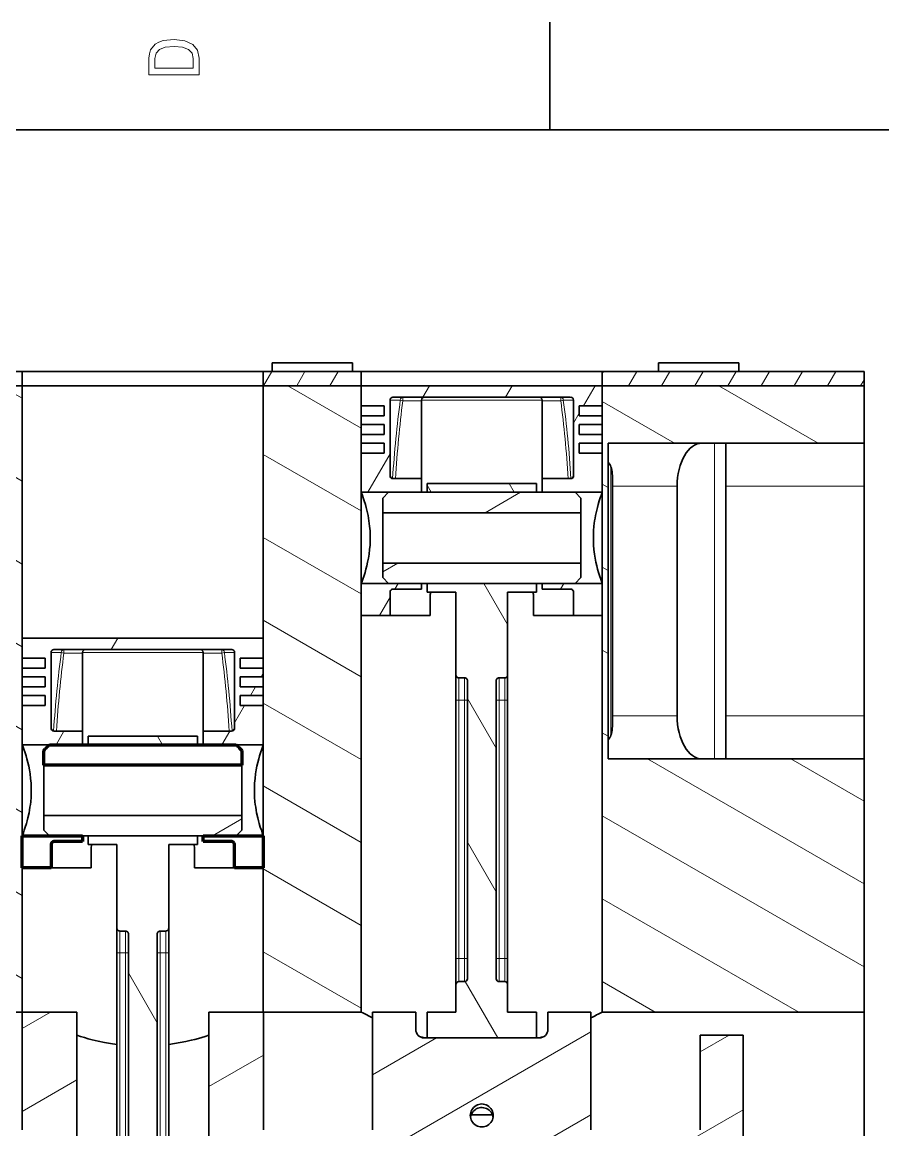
# Model space of a CAD drawing. Extents: x 0 to 420, y 0 to 297.
# Drawn here: x 225.8 to 285.7, y 217.3 to 294.5 of the extents above; entities that cross this region are included whole.
import ezdxf

# ---------------------------------------------------------------- set-up
doc = ezdxf.new("R2010")
doc.units = 0

msp = doc.modelspace()

# ---------------------------------------------------------------- linework, layer by layer
at = {"color": 7, "lineweight": 35, "ltscale": 0.1875}
msp.add_line((262.5, 287), (262.5, 294.5), dxfattribs=at)
at = {"color": 7, "lineweight": 35}
for p, q in [((410, 287), (10, 287)), ((225.768, 269.174), (225.768, 229.174)), ((242.548, 269.174), (242.548, 229.174)), ((249.368, 269.174), (249.368, 229.174)), ((266.148, 269.174), (266.148, 229.174)), ((266.548, 265.174), (266.548, 243.174)), ((256.758, 248.623), (256.758, 227.861)), ((258.758, 248.623), (258.758, 227.861)), ((233.158, 230.971), (233.158, 210.466)), ((235.158, 230.971), (235.158, 210.466)), ((275.958, 223.94), (275.958, 195.152))]:
    msp.add_line(p, q, dxfattribs=at)
at = {"color": 7, "lineweight": 35, "ltscale": 0.190503}
for p, q in [((218.148, 270.174), (225.768, 270.174)), ((218.148, 269.174), (225.768, 269.174)), ((218.148, 269.174), (225.768, 269.174)), ((225.768, 225.54), (218.148, 225.54))]:
    msp.add_line(p, q, dxfattribs=at)
at = {"color": 7, "lineweight": 35, "ltscale": 0.419497}
for p, q in [((242.548, 270.174), (225.768, 270.174)), ((266.148, 270.174), (249.368, 270.174)), ((225.768, 269.174), (242.548, 269.174)), ((242.548, 269.174), (225.768, 269.174)), ((249.368, 269.174), (266.148, 269.174)), ((249.368, 269.174), (266.148, 269.174)), ((266.148, 269.174), (249.368, 269.174)), ((242.548, 251.593), (225.768, 251.593))]:
    msp.add_line(p, q, dxfattribs=at)
at = {"color": 7, "lineweight": 35, "ltscale": 0.025}
for p, q in [((225.768, 269.174), (225.768, 270.174)), ((242.548, 269.174), (242.548, 270.174)), ((249.368, 269.174), (249.368, 270.174)), ((266.148, 269.174), (266.148, 270.174)), ((284.368, 270.174), (284.368, 269.174))]:
    msp.add_line(p, q, dxfattribs=at)
at = {"color": 7, "lineweight": 35, "ltscale": 0.170503}
for p, q in [((242.548, 270.174), (249.368, 270.174)), ((242.548, 269.174), (249.368, 269.174)), ((242.548, 269.174), (249.368, 269.174)), ((249.368, 225.54), (242.548, 225.54))]:
    msp.add_line(p, q, dxfattribs=at)
at = {"color": 7, "lineweight": 13, "ltscale": 0.028867}
for p, q in [((242.56, 269.174), (243.137, 270.174)), ((244.869, 269.174), (245.446, 270.174)), ((247.178, 269.174), (247.756, 270.174)), ((272.582, 269.174), (273.159, 270.174)), ((277.201, 269.174), (277.778, 270.174)), ((281.819, 269.174), (282.397, 270.174))]:
    msp.add_line(p, q, dxfattribs=at)
at = {"color": 7, "lineweight": 35, "ltscale": 0.066765}
for p, q in [((245.829, 270.774), (243.158, 270.774)), ((272.729, 270.774), (270.058, 270.774))]:
    msp.add_line(p, q, dxfattribs=at)
at = {"color": 7, "lineweight": 35, "ltscale": 0.015}
for p, q in [((243.158, 270.174), (243.158, 270.774)), ((248.758, 270.174), (248.758, 270.774)), ((270.058, 270.174), (270.058, 270.774)), ((275.658, 270.174), (275.658, 270.774)), ((249.368, 265.174), (249.368, 265.774)), ((266.148, 265.174), (266.148, 265.774)), ((225.768, 248.893), (225.768, 249.493)), ((242.548, 248.893), (242.548, 249.493)), ((225.768, 247.593), (225.768, 248.193)), ((242.548, 247.593), (242.548, 248.193))]:
    msp.add_line(p, q, dxfattribs=at)
at = {"color": 7, "lineweight": 35, "ltscale": 0.073235}
for p, q in [((248.758, 270.774), (245.829, 270.774)), ((275.658, 270.774), (272.729, 270.774))]:
    msp.add_line(p, q, dxfattribs=at)
at = {"color": 7, "lineweight": 35, "ltscale": 0.455502}
for p, q in [((266.148, 270.174), (284.368, 270.174)), ((266.148, 269.174), (284.368, 269.174)), ((266.148, 269.174), (284.368, 269.174)), ((284.368, 225.54), (266.148, 225.54))]:
    msp.add_line(p, q, dxfattribs=at)
at = {"color": 7, "lineweight": 13, "ltscale": 0.00415}
msp.add_line((266.148, 270.031), (266.231, 270.174), dxfattribs=at)
at = {"color": 7, "lineweight": 13, "ltscale": 0.028868}
for p, q in [((267.963, 269.174), (268.54, 270.174)), ((270.272, 269.174), (270.85, 270.174)), ((274.891, 269.174), (275.469, 270.174)), ((279.51, 269.174), (280.087, 270.174))]:
    msp.add_line(p, q, dxfattribs=at)
at = {"color": 7, "lineweight": 13, "ltscale": 0.011961}
msp.add_line((284.129, 269.174), (284.368, 269.589), dxfattribs=at)
at = {"color": 7, "lineweight": 13, "ltscale": 0.04379}
msp.add_line((225.768, 268.299), (224.251, 269.174), dxfattribs=at)
at = {"color": 7, "lineweight": 13, "ltscale": 0.147714}
msp.add_line((249.368, 266.22), (244.251, 269.174), dxfattribs=at)
at = {"color": 7, "lineweight": 35, "ltscale": 0.035}
for p, q in [((249.368, 267.774), (249.368, 269.174)), ((266.148, 267.774), (266.148, 269.174)), ((225.768, 250.193), (225.768, 251.593)), ((242.548, 250.193), (242.548, 251.593))]:
    msp.add_line(p, q, dxfattribs=at)
at = {"color": 7, "lineweight": 13, "ltscale": 0.023094}
for p, q in [((253.645, 268.374), (254.107, 269.174)), ((259.418, 268.374), (259.88, 269.174)), ((231.947, 250.793), (232.409, 251.593))]:
    msp.add_line(p, q, dxfattribs=at)
at = {"color": 7, "lineweight": 13, "ltscale": 0.040414}
msp.add_line((264.845, 267.774), (265.654, 269.174), dxfattribs=at)
at = {"color": 7, "lineweight": 13, "ltscale": 0.2}
msp.add_line((281.179, 265.174), (274.251, 269.174), dxfattribs=at)
at = {"color": 7, "lineweight": 13, "ltscale": 0.003375}
msp.add_line((284.368, 269.107), (284.251, 269.174), dxfattribs=at)
at = {"color": 7, "lineweight": 35, "ltscale": 0.1}
msp.add_line((284.368, 269.174), (284.368, 265.174), dxfattribs=at)
at = {"color": 7, "lineweight": 35, "ltscale": 0.040059}
for p, q in [((249.368, 267.774), (250.97, 267.774)), ((264.546, 267.774), (266.148, 267.774)), ((249.368, 267.074), (250.97, 267.074)), ((264.546, 267.074), (266.148, 267.074)), ((249.368, 266.474), (250.97, 266.474)), ((264.546, 266.474), (266.148, 266.474)), ((249.368, 265.774), (250.97, 265.774)), ((264.546, 265.774), (266.148, 265.774)), ((249.368, 265.174), (250.97, 265.174)), ((264.546, 265.174), (266.148, 265.174)), ((249.368, 264.474), (250.97, 264.474)), ((264.546, 264.474), (266.148, 264.474)), ((242.548, 250.193), (240.946, 250.193)), ((242.548, 249.493), (240.946, 249.493)), ((242.548, 248.893), (240.946, 248.893)), ((242.548, 248.193), (240.946, 248.193)), ((242.548, 247.593), (240.946, 247.593)), ((242.548, 246.893), (240.946, 246.893))]:
    msp.add_line(p, q, dxfattribs=at)
at = {"color": 7, "lineweight": 35, "ltscale": 0.0175}
for p, q in [((250.97, 267.074), (250.97, 267.774)), ((264.546, 267.074), (264.546, 267.774)), ((250.97, 265.774), (250.97, 266.474)), ((264.546, 265.774), (264.546, 266.474)), ((250.97, 264.474), (250.97, 265.174)), ((264.546, 264.474), (264.546, 265.174)), ((227.37, 249.493), (227.37, 250.193)), ((240.946, 249.493), (240.946, 250.193)), ((227.37, 248.193), (227.37, 248.893)), ((240.946, 248.193), (240.946, 248.893)), ((227.37, 246.893), (227.37, 247.593)), ((240.946, 246.893), (240.946, 247.593))]:
    msp.add_line(p, q, dxfattribs=at)
at = {"color": 7, "lineweight": 13, "ltscale": 0.017791}
for p, q in [((252.083, 268.174), (251.371, 268.174)), ((264.145, 268.174), (263.433, 268.174)), ((228.483, 250.593), (227.771, 250.593)), ((240.545, 250.593), (239.833, 250.593))]:
    msp.add_line(p, q, dxfattribs=at)
at = {"color": 7, "lineweight": 35, "ltscale": 0.13186}
for p, q in [((251.371, 268.174), (251.371, 262.9)), ((264.145, 268.174), (264.145, 262.9)), ((227.771, 250.593), (227.771, 245.319))]:
    msp.add_line(p, q, dxfattribs=at)
at = {"color": 7, "lineweight": 35, "ltscale": 0.309318}
for p, q in [((251.572, 268.374), (263.944, 268.374)), ((240.344, 250.793), (227.972, 250.793))]:
    msp.add_line(p, q, dxfattribs=at)
at = {"color": 7, "lineweight": 13, "ltscale": 0.00621}
for p, q in [((252.26, 268.374), (252.26, 268.126)), ((263.256, 268.126), (263.256, 268.374)), ((228.66, 250.793), (228.66, 250.545)), ((239.656, 250.545), (239.656, 250.793))]:
    msp.add_line(p, q, dxfattribs=at)
at = {"color": 7, "lineweight": 13, "ltscale": 0.032445}
for p, q in [((253.558, 268.126), (252.26, 268.126)), ((229.958, 250.545), (228.66, 250.545)), ((238.358, 250.545), (239.656, 250.545))]:
    msp.add_line(p, q, dxfattribs=at)
at = {"color": 7, "lineweight": 13, "ltscale": 0.21}
for p, q in [((261.958, 268.174), (253.558, 268.174)), ((238.358, 250.593), (229.958, 250.593))]:
    msp.add_line(p, q, dxfattribs=at)
at = {"color": 7, "lineweight": 35, "ltscale": 0.001209}
for p, q in [((253.558, 268.126), (253.558, 268.174)), ((261.958, 268.126), (261.958, 268.174))]:
    msp.add_line(p, q, dxfattribs=at)
at = {"color": 7, "lineweight": 35, "ltscale": 0.135704}
for p, q in [((253.558, 268.126), (253.558, 262.698)), ((261.958, 268.126), (261.958, 262.698))]:
    msp.add_line(p, q, dxfattribs=at)
at = {"color": 7, "lineweight": 13, "ltscale": 0.032446}
msp.add_line((261.958, 268.126), (263.256, 268.126), dxfattribs=at)
at = {"color": 7, "lineweight": 13, "ltscale": 0.145243}
msp.add_line((271.179, 265.174), (266.148, 268.079), dxfattribs=at)
at = {"color": 7, "lineweight": 35, "ltscale": 0.014999}
for p, q in [((249.368, 266.474), (249.368, 267.074)), ((266.148, 266.474), (266.148, 267.074))]:
    msp.add_line(p, q, dxfattribs=at)
at = {"color": 7, "lineweight": 13, "ltscale": 0.020039}
msp.add_line((264.145, 266.561), (264.546, 267.255), dxfattribs=at)
at = {"color": 7, "lineweight": 13, "ltscale": 0.219974}
for p, q in [((225.768, 262.525), (218.148, 266.925)), ((225.768, 256.752), (218.148, 261.151)), ((225.768, 250.978), (218.148, 255.378)), ((225.768, 245.205), (218.148, 249.604)), ((225.768, 239.431), (218.148, 243.831)), ((225.768, 233.658), (218.148, 238.057)), ((225.768, 227.884), (218.148, 232.284))]:
    msp.add_line(p, q, dxfattribs=at)
at = {"color": 7, "lineweight": 35, "ltscale": 0.445491}
for p, q in [((266.548, 265.174), (284.368, 265.174)), ((266.548, 243.174), (284.368, 243.174))]:
    msp.add_line(p, q, dxfattribs=at)
at = {"color": 7, "lineweight": 13}
for p, q in [((273.958, 265.174), (273.958, 243.174)), ((284.368, 228.692), (266.148, 239.212)), ((238.758, 208.808), (265.358, 224.165))]:
    msp.add_line(p, q, dxfattribs=at)
at = {"color": 7, "lineweight": 35, "ltscale": 0.074961}
for p, q in [((274.758, 265.173), (274.758, 262.174)), ((274.758, 246.174), (274.758, 243.176))]:
    msp.add_line(p, q, dxfattribs=at)
at = {"color": 7, "lineweight": 35, "ltscale": 0.075}
for p, q in [((284.368, 262.174), (284.368, 265.174)), ((284.368, 243.174), (284.368, 246.174)), ((250.158, 225.536), (253.158, 225.536)), ((262.358, 225.536), (265.358, 225.536)), ((272.958, 223.94), (275.958, 223.94))]:
    msp.add_line(p, q, dxfattribs=at)
at = {"color": 7, "lineweight": 13, "ltscale": 0.19688}
for p, q in [((249.368, 260.447), (242.548, 264.384)), ((249.368, 254.673), (242.548, 258.611)), ((249.368, 248.9), (242.548, 252.837)), ((249.368, 243.126), (242.548, 247.064)), ((249.368, 237.353), (242.548, 241.29)), ((249.368, 231.579), (242.548, 235.517)), ((249.368, 225.806), (242.548, 229.743))]:
    msp.add_line(p, q, dxfattribs=at)
at = {"color": 7, "lineweight": 35, "ltscale": 0.068163}
for p, q in [((249.368, 261.748), (249.368, 264.474)), ((266.148, 261.748), (266.148, 264.474)), ((225.768, 246.893), (225.768, 244.167)), ((242.548, 246.893), (242.548, 244.167))]:
    msp.add_line(p, q, dxfattribs=at)
at = {"color": 7, "lineweight": 13, "ltscale": 0.077618}
msp.add_line((249.819, 261.748), (251.371, 264.437), dxfattribs=at)
at = {"color": 7, "lineweight": 13, "ltscale": 0.468254}
msp.add_line((266.743, 263.539), (266.743, 244.809), dxfattribs=at)
at = {"color": 7, "lineweight": 35, "ltscale": 0.049625}
for p, q in [((251.573, 262.698), (253.558, 262.698)), ((261.958, 262.698), (263.943, 262.698)), ((229.958, 245.117), (227.973, 245.117)), ((240.343, 245.117), (238.358, 245.117))]:
    msp.add_line(p, q, dxfattribs=at)
at = {"color": 7, "lineweight": 35, "ltscale": 0.02375}
for p, q in [((253.558, 262.698), (253.558, 261.748)), ((261.958, 262.698), (261.958, 261.748)), ((229.958, 245.117), (229.958, 244.167)), ((238.358, 245.117), (238.358, 244.167))]:
    msp.add_line(p, q, dxfattribs=at)
at = {"color": 7, "lineweight": 35, "ltscale": 0.050079}
for p, q in [((249.368, 261.748), (251.371, 261.748)), ((264.145, 261.748), (266.148, 261.748)), ((249.368, 255.401), (251.371, 255.401)), ((264.145, 255.401), (266.148, 255.401)), ((249.368, 253.174), (251.371, 253.174)), ((264.145, 253.174), (266.148, 253.174)), ((227.771, 244.167), (225.768, 244.167)), ((242.548, 244.167), (240.545, 244.167)), ((227.771, 237.82), (225.768, 237.82)), ((242.548, 237.82), (240.545, 237.82)), ((227.771, 235.593), (225.768, 235.593)), ((242.548, 235.593), (240.545, 235.593))]:
    msp.add_line(p, q, dxfattribs=at)
at = {"color": 7, "lineweight": 35, "ltscale": 0.01421}
for p, q in [((250.858, 261.344), (251.258, 261.748)), ((264.658, 261.344), (264.258, 261.748)), ((250.858, 255.805), (251.258, 255.401)), ((264.658, 255.805), (264.258, 255.401)), ((227.258, 243.763), (227.658, 244.167)), ((241.058, 243.763), (240.658, 244.167)), ((227.258, 238.223), (227.658, 237.82)), ((241.058, 238.223), (240.658, 237.82))]:
    msp.add_line(p, q, dxfattribs=at)
at = {"color": 7, "lineweight": 35, "ltscale": 0.325}
for p, q in [((251.258, 261.748), (264.258, 261.748)), ((251.258, 255.401), (264.258, 255.401)), ((240.658, 244.167), (227.658, 244.167)), ((240.658, 237.82), (227.658, 237.82))]:
    msp.add_line(p, q, dxfattribs=at)
at = {"color": 7, "lineweight": 35, "ltscale": 0.05467}
for p, q in [((251.371, 261.748), (253.558, 261.748)), ((261.958, 261.748), (264.145, 261.748)), ((251.371, 255.401), (253.558, 255.401)), ((261.958, 255.401), (264.145, 255.401)), ((229.958, 244.167), (227.771, 244.167)), ((240.545, 244.167), (238.358, 244.167)), ((229.958, 237.82), (227.771, 237.82)), ((240.545, 237.82), (238.358, 237.82))]:
    msp.add_line(p, q, dxfattribs=at)
at = {"color": 7, "lineweight": 35, "ltscale": 0.015105}
for p, q in [((253.958, 262.352), (253.958, 261.748)), ((261.558, 262.352), (261.558, 261.748)), ((253.958, 255.401), (253.958, 254.797)), ((261.558, 255.401), (261.558, 254.797)), ((230.358, 244.771), (230.358, 244.167)), ((237.958, 244.771), (237.958, 244.167)), ((230.358, 237.82), (230.358, 237.215)), ((237.958, 237.82), (237.958, 237.215))]:
    msp.add_line(p, q, dxfattribs=at)
at = {"color": 7, "lineweight": 35, "ltscale": 0.19}
for p, q in [((253.958, 262.352), (261.558, 262.352)), ((253.958, 261.748), (261.558, 261.748)), ((253.958, 255.401), (261.558, 255.401)), ((237.958, 244.771), (230.358, 244.771)), ((237.958, 244.167), (230.358, 244.167)), ((237.958, 237.82), (230.358, 237.82)), ((253.958, 223.736), (261.558, 223.736))]:
    msp.add_line(p, q, dxfattribs=at)
at = {"color": 7, "lineweight": 13, "ltscale": 0.014104}
msp.add_line((254.24, 261.748), (253.958, 262.236), dxfattribs=at)
at = {"color": 7, "lineweight": 13, "ltscale": 0.071053}
msp.add_line((257.992, 260.327), (260.453, 261.748), dxfattribs=at)
at = {"color": 7, "lineweight": 13, "ltscale": 0.017442}
for p, q in [((260.014, 261.748), (259.665, 262.352)), ((235.523, 244.167), (235.174, 244.771))]:
    msp.add_line(p, q, dxfattribs=at)
at = {"color": 7, "lineweight": 13, "ltscale": 0.01156}
for p, q in [((266.548, 262.075), (266.148, 262.306)), ((266.548, 256.301), (266.148, 256.532)), ((266.548, 250.528), (266.148, 250.759)), ((266.548, 244.754), (266.148, 244.985))]:
    msp.add_line(p, q, dxfattribs=at)
at = {"color": 7, "lineweight": 35, "ltscale": 0.4}
for p, q in [((266.861, 246.174), (266.861, 262.174)), ((271.358, 246.174), (271.358, 262.174)), ((274.758, 246.174), (274.758, 262.174)), ((284.368, 246.174), (284.368, 262.174))]:
    msp.add_line(p, q, dxfattribs=at)
at = {"color": 7, "lineweight": 13, "ltscale": 0.112422}
for p, q in [((271.358, 262.174), (266.861, 262.174)), ((271.358, 246.174), (266.861, 246.174))]:
    msp.add_line(p, q, dxfattribs=at)
at = {"color": 7, "lineweight": 13, "ltscale": 0.400314}
msp.add_line((271.358, 262.181), (271.358, 246.168), dxfattribs=at)
at = {"color": 7, "lineweight": 13, "ltscale": 0.24025}
for p, q in [((284.368, 262.174), (274.758, 262.174)), ((284.368, 246.174), (274.758, 246.174))]:
    msp.add_line(p, q, dxfattribs=at)
at = {"color": 7, "lineweight": 35, "ltscale": 0.025431}
for p, q in [((250.858, 261.344), (250.858, 260.327)), ((264.658, 261.344), (264.658, 260.327)), ((250.858, 256.822), (250.858, 255.805)), ((264.658, 256.822), (264.658, 255.805)), ((227.258, 243.763), (227.258, 242.746)), ((241.058, 243.763), (241.058, 242.746)), ((227.258, 239.241), (227.258, 238.223)), ((241.058, 239.241), (241.058, 238.223))]:
    msp.add_line(p, q, dxfattribs=at)
at = {"color": 7, "lineweight": 35, "ltscale": 0.087621}
for p, q in [((250.858, 256.822), (250.858, 260.327)), ((264.658, 256.822), (264.658, 260.327))]:
    msp.add_line(p, q, dxfattribs=at)
at = {"color": 7, "lineweight": 35, "ltscale": 0.345}
for p, q in [((250.858, 260.327), (264.658, 260.327)), ((250.858, 256.822), (264.658, 256.822)), ((241.058, 242.746), (227.258, 242.746)), ((241.058, 239.241), (227.258, 239.241))]:
    msp.add_line(p, q, dxfattribs=at)
at = {"color": 7, "lineweight": 13, "ltscale": 0.030693}
msp.add_line((250.858, 256.208), (251.921, 256.822), dxfattribs=at)
at = {"color": 7, "lineweight": 35, "ltscale": 0.055663}
for p, q in [((249.368, 253.174), (249.368, 255.401)), ((266.148, 253.174), (266.148, 255.401)), ((225.768, 237.82), (225.768, 235.593)), ((242.548, 237.82), (242.548, 235.593))]:
    msp.add_line(p, q, dxfattribs=at)
at = {"color": 7, "lineweight": 35, "ltscale": 0.040523}
for p, q in [((251.371, 254.795), (251.371, 253.174)), ((264.145, 254.795), (264.145, 253.174)), ((227.771, 237.214), (227.771, 235.593)), ((240.545, 237.214), (240.545, 235.593))]:
    msp.add_line(p, q, dxfattribs=at)
at = {"color": 7, "lineweight": 35, "ltscale": 0.04962}
for p, q in [((251.573, 254.998), (253.558, 254.998)), ((261.958, 254.998), (263.943, 254.998)), ((229.958, 237.417), (227.973, 237.417)), ((240.343, 237.417), (238.358, 237.417))]:
    msp.add_line(p, q, dxfattribs=at)
at = {"color": 7, "lineweight": 13, "ltscale": 0.011633}
msp.add_line((251.695, 254.998), (251.928, 255.401), dxfattribs=at)
at = {"color": 7, "lineweight": 35, "ltscale": 0.010074}
for p, q in [((253.558, 255.401), (253.558, 254.998)), ((261.958, 255.401), (261.958, 254.998)), ((229.958, 237.82), (229.958, 237.417)), ((238.358, 237.82), (238.358, 237.417))]:
    msp.add_line(p, q, dxfattribs=at)
at = {"color": 7, "lineweight": 35, "ltscale": 0.05}
for p, q in [((253.958, 254.797), (255.958, 254.797)), ((259.558, 254.797), (261.558, 254.797)), ((232.358, 237.215), (230.358, 237.215)), ((237.958, 237.215), (235.958, 237.215)), ((253.958, 225.536), (255.958, 225.536)), ((259.558, 225.536), (261.558, 225.536))]:
    msp.add_line(p, q, dxfattribs=at)
at = {"color": 7, "lineweight": 35, "ltscale": 0.144158}
for p, q in [((255.958, 254.797), (255.958, 249.03)), ((259.558, 254.797), (259.558, 249.03))]:
    msp.add_line(p, q, dxfattribs=at)
at = {"color": 7, "lineweight": 13, "ltscale": 0.082674}
msp.add_line((259.558, 252.537), (257.905, 255.401), dxfattribs=at)
at = {"color": 7, "lineweight": 13, "ltscale": 0.011632}
msp.add_line((263.242, 254.998), (263.475, 255.401), dxfattribs=at)
at = {"color": 7, "lineweight": 13, "ltscale": 0.036438}
msp.add_line((250.643, 253.174), (251.371, 254.437), dxfattribs=at)
at = {"color": 7, "lineweight": 35, "ltscale": 0.031652}
for p, q in [((254.158, 254.44), (254.158, 253.174)), ((261.358, 254.44), (261.358, 253.174)), ((230.558, 236.859), (230.558, 235.593)), ((237.758, 236.859), (237.758, 235.593))]:
    msp.add_line(p, q, dxfattribs=at)
at = {"color": 7, "lineweight": 35, "ltscale": 0.06967}
for p, q in [((251.371, 253.174), (254.158, 253.174)), ((261.358, 253.174), (264.145, 253.174)), ((227.771, 235.593), (230.558, 235.593)), ((237.758, 235.593), (240.545, 235.593))]:
    msp.add_line(p, q, dxfattribs=at)
at = {"color": 7, "lineweight": 35, "ltscale": 0.04006}
for p, q in [((227.37, 250.193), (225.768, 250.193)), ((227.37, 249.493), (225.768, 249.493)), ((227.37, 248.893), (225.768, 248.893)), ((227.37, 248.193), (225.768, 248.193)), ((227.37, 247.593), (225.768, 247.593)), ((227.37, 246.893), (225.768, 246.893))]:
    msp.add_line(p, q, dxfattribs=at)
at = {"color": 7, "lineweight": 35, "ltscale": 0.00121}
for p, q in [((229.958, 250.593), (229.958, 250.545)), ((238.358, 250.593), (238.358, 250.545))]:
    msp.add_line(p, q, dxfattribs=at)
at = {"color": 7, "lineweight": 35, "ltscale": 0.135703}
for p, q in [((229.958, 245.117), (229.958, 250.545)), ((238.358, 250.545), (238.358, 245.117))]:
    msp.add_line(p, q, dxfattribs=at)
at = {"color": 7, "lineweight": 35, "ltscale": 0.131859}
msp.add_line((240.545, 250.593), (240.545, 245.319), dxfattribs=at)
at = {"color": 7, "lineweight": 13, "ltscale": 0.007537}
msp.add_line((242.397, 248.893), (242.548, 249.154), dxfattribs=at)
at = {"color": 7, "lineweight": 35, "ltscale": 0.04393}
for p, q in [((255.958, 247.273), (255.958, 249.03)), ((259.558, 247.273), (259.558, 249.03))]:
    msp.add_line(p, q, dxfattribs=at)
at = {"color": 7, "lineweight": 13, "ltscale": 0.038902}
for p, q in [((256.158, 247.271), (256.158, 248.827)), ((256.558, 247.271), (256.558, 248.827)), ((258.958, 247.271), (258.958, 248.827)), ((259.358, 247.271), (259.358, 248.827))]:
    msp.add_line(p, q, dxfattribs=at)
at = {"color": 7, "lineweight": 35, "ltscale": 0.01}
for p, q in [((256.158, 248.827), (256.558, 248.827)), ((258.958, 248.827), (259.358, 248.827)), ((232.958, 231.185), (232.558, 231.185)), ((235.758, 231.185), (235.358, 231.185)), ((256.158, 227.66), (256.558, 227.66)), ((258.958, 227.66), (259.358, 227.66))]:
    msp.add_line(p, q, dxfattribs=at)
at = {"color": 7, "lineweight": 13, "ltscale": 0.017321}
msp.add_line((241.647, 247.593), (241.993, 248.193), dxfattribs=at)
at = {"color": 7, "lineweight": 35, "ltscale": 0.449977}
for p, q in [((255.958, 247.273), (255.958, 229.274)), ((259.558, 247.273), (259.558, 229.274)), ((232.358, 211.656), (232.358, 229.655)), ((235.958, 211.656), (235.958, 229.655))]:
    msp.add_line(p, q, dxfattribs=at)
at = {"color": 7, "lineweight": 13, "ltscale": 0.449977}
for p, q in [((256.158, 247.271), (256.158, 229.272)), ((256.558, 247.271), (256.558, 229.272)), ((258.958, 247.271), (258.958, 229.272)), ((259.358, 247.271), (259.358, 229.272)), ((232.558, 211.658), (232.558, 229.658)), ((232.958, 211.658), (232.958, 229.658)), ((235.358, 211.658), (235.358, 229.658)), ((235.758, 211.658), (235.758, 229.658))]:
    msp.add_line(p, q, dxfattribs=at)
at = {"color": 7, "lineweight": 13, "ltscale": 0.01}
for p, q in [((256.158, 247.271), (256.558, 247.271)), ((259.358, 247.271), (258.958, 247.271)), ((232.558, 229.658), (232.958, 229.658)), ((235.758, 229.658), (235.358, 229.658)), ((256.158, 229.272), (256.558, 229.272)), ((259.358, 229.272), (258.958, 229.272))]:
    msp.add_line(p, q, dxfattribs=at)
at = {"color": 7, "lineweight": 13, "ltscale": 0.1}
for p, q in [((258.758, 243.923), (256.758, 247.387)), ((258.758, 233.923), (256.758, 237.387)), ((235.158, 224.799), (233.158, 228.263))]:
    msp.add_line(p, q, dxfattribs=at)
at = {"color": 7, "lineweight": 13, "ltscale": 0.034886}
msp.add_line((240.545, 245.685), (241.243, 246.893), dxfattribs=at)
at = {"color": 7, "lineweight": 13, "ltscale": 0.027424}
for p, q in [((228.121, 244.167), (228.67, 245.117)), ((239.668, 244.167), (240.217, 245.117))]:
    msp.add_line(p, q, dxfattribs=at)
at = {"color": 7, "lineweight": 140, "ltscale": 0.002003}
for p, q in [((227.314, 243.819), (227.37, 243.876)), ((240.946, 243.876), (241.002, 243.819))]:
    msp.add_line(p, q, dxfattribs=at)
at = {"color": 7, "lineweight": 140, "ltscale": 0.002018}
for p, q in [((227.37, 243.876), (227.427, 243.934)), ((240.889, 243.934), (240.946, 243.876))]:
    msp.add_line(p, q, dxfattribs=at)
at = {"color": 7, "lineweight": 140, "ltscale": 0.002033}
for p, q in [((227.427, 243.934), (227.484, 243.991)), ((240.832, 243.991), (240.889, 243.934))]:
    msp.add_line(p, q, dxfattribs=at)
at = {"color": 7, "lineweight": 140, "ltscale": 0.002045}
for p, q in [((227.484, 243.991), (227.542, 244.049)), ((240.774, 244.049), (240.832, 243.991))]:
    msp.add_line(p, q, dxfattribs=at)
at = {"color": 7, "lineweight": 140, "ltscale": 0.002057}
for p, q in [((227.542, 244.049), (227.6, 244.108)), ((240.716, 244.108), (240.774, 244.049))]:
    msp.add_line(p, q, dxfattribs=at)
at = {"color": 7, "lineweight": 140, "ltscale": 0.002068}
msp.add_line((227.6, 244.108), (227.658, 244.167), dxfattribs=at)
at = {"color": 7, "lineweight": 140, "ltscale": 0.325}
msp.add_line((227.658, 244.167), (240.658, 244.167), dxfattribs=at)
at = {"color": 7, "lineweight": 140, "ltscale": 0.002067}
msp.add_line((240.658, 244.167), (240.716, 244.108), dxfattribs=at)
at = {"color": 7, "lineweight": 140, "ltscale": 0.001986}
for p, q in [((227.258, 243.763), (227.314, 243.819)), ((241.002, 243.819), (241.058, 243.763))]:
    msp.add_line(p, q, dxfattribs=at)
at = {"color": 7, "lineweight": 140, "ltscale": 0.025431}
for p, q in [((227.258, 242.746), (227.258, 243.763)), ((241.058, 243.763), (241.058, 242.746))]:
    msp.add_line(p, q, dxfattribs=at)
at = {"color": 7, "lineweight": 13, "ltscale": 0.435426}
msp.add_line((284.368, 234.466), (269.284, 243.174), dxfattribs=at)
at = {"color": 7, "lineweight": 13, "ltscale": 0.146751}
msp.add_line((284.368, 240.239), (279.284, 243.174), dxfattribs=at)
at = {"color": 7, "lineweight": 35, "ltscale": 0.440847}
msp.add_line((284.368, 243.174), (284.368, 225.54), dxfattribs=at)
at = {"color": 7, "lineweight": 35, "ltscale": 0.087622}
for p, q in [((227.258, 242.746), (227.258, 239.241)), ((241.058, 242.746), (241.058, 239.241))]:
    msp.add_line(p, q, dxfattribs=at)
at = {"color": 7, "lineweight": 140, "ltscale": 0.345}
msp.add_line((241.058, 242.746), (227.258, 242.746), dxfattribs=at)
at = {"color": 7, "lineweight": 13, "ltscale": 0.059168}
msp.add_line((239.008, 237.82), (241.058, 239.003), dxfattribs=at)
at = {"color": 7, "lineweight": 140, "ltscale": 0.055663}
for p, q in [((225.768, 235.593), (225.768, 237.82)), ((242.548, 237.82), (242.548, 235.593))]:
    msp.add_line(p, q, dxfattribs=at)
at = {"color": 7, "lineweight": 140, "ltscale": 0.050079}
for p, q in [((225.768, 237.82), (227.771, 237.82)), ((240.545, 237.82), (242.548, 237.82)), ((227.771, 235.593), (225.768, 235.593)), ((242.548, 235.593), (240.545, 235.593))]:
    msp.add_line(p, q, dxfattribs=at)
at = {"color": 7, "lineweight": 140, "ltscale": 0.05467}
for p, q in [((227.771, 237.82), (229.958, 237.82)), ((238.358, 237.82), (240.545, 237.82))]:
    msp.add_line(p, q, dxfattribs=at)
at = {"color": 7, "lineweight": 140, "ltscale": 0.010074}
for p, q in [((229.958, 237.82), (229.958, 237.417)), ((238.358, 237.417), (238.358, 237.82))]:
    msp.add_line(p, q, dxfattribs=at)
at = {"color": 7, "lineweight": 140, "ltscale": 0.000227132}
for p, q in [((227.772, 237.232), (227.771, 237.223)), ((240.545, 237.223), (240.544, 237.232))]:
    msp.add_line(p, q, dxfattribs=at)
at = {"color": 7, "lineweight": 140, "ltscale": 0.00022741}
for p, q in [((227.771, 237.223), (227.771, 237.214)), ((227.973, 237.417), (227.964, 237.416)), ((240.545, 237.214), (240.545, 237.223))]:
    msp.add_line(p, q, dxfattribs=at)
at = {"color": 7, "lineweight": 140, "ltscale": 0.040523}
for p, q in [((227.771, 237.214), (227.771, 235.593)), ((240.545, 235.593), (240.545, 237.214))]:
    msp.add_line(p, q, dxfattribs=at)
at = {"color": 7, "lineweight": 140, "ltscale": 0.000227272}
for p, q in [((227.773, 237.241), (227.772, 237.232)), ((240.544, 237.232), (240.543, 237.241))]:
    msp.add_line(p, q, dxfattribs=at)
at = {"color": 7, "lineweight": 140, "ltscale": 0.000226716}
for p, q in [((227.775, 237.25), (227.773, 237.241)), ((240.543, 237.241), (240.542, 237.25))]:
    msp.add_line(p, q, dxfattribs=at)
at = {"color": 7, "lineweight": 140, "ltscale": 0.000226983}
for p, q in [((227.776, 237.259), (227.775, 237.25)), ((240.542, 237.25), (240.54, 237.259))]:
    msp.add_line(p, q, dxfattribs=at)
at = {"color": 7, "lineweight": 140, "ltscale": 0.000226675}
for p, q in [((227.779, 237.268), (227.776, 237.259)), ((240.54, 237.259), (240.538, 237.268))]:
    msp.add_line(p, q, dxfattribs=at)
at = {"color": 7, "lineweight": 140, "ltscale": 0.000227012}
for p, q in [((227.781, 237.277), (227.779, 237.268)), ((240.538, 237.268), (240.535, 237.277))]:
    msp.add_line(p, q, dxfattribs=at)
at = {"color": 7, "lineweight": 140, "ltscale": 0.00022669}
for p, q in [((227.784, 237.285), (227.781, 237.277)), ((227.8, 237.318), (227.795, 237.31)), ((240.521, 237.31), (240.516, 237.318)), ((240.535, 237.277), (240.532, 237.285))]:
    msp.add_line(p, q, dxfattribs=at)
at = {"color": 7, "lineweight": 140, "ltscale": 0.000226466}
for p, q in [((227.788, 237.294), (227.784, 237.285)), ((240.532, 237.285), (240.529, 237.294))]:
    msp.add_line(p, q, dxfattribs=at)
at = {"color": 7, "lineweight": 140, "ltscale": 0.000226551}
for p, q in [((227.791, 237.302), (227.788, 237.294)), ((240.529, 237.294), (240.525, 237.302))]:
    msp.add_line(p, q, dxfattribs=at)
at = {"color": 7, "lineweight": 140, "ltscale": 0.000226389}
for p, q in [((227.795, 237.31), (227.791, 237.302)), ((240.525, 237.302), (240.521, 237.31))]:
    msp.add_line(p, q, dxfattribs=at)
at = {"color": 7, "lineweight": 140, "ltscale": 0.0002264}
for p, q in [((227.805, 237.325), (227.8, 237.318)), ((240.516, 237.318), (240.511, 237.325))]:
    msp.add_line(p, q, dxfattribs=at)
at = {"color": 7, "lineweight": 140, "ltscale": 0.000226546}
for p, q in [((227.81, 237.333), (227.805, 237.325)), ((240.511, 237.325), (240.506, 237.333))]:
    msp.add_line(p, q, dxfattribs=at)
at = {"color": 7, "lineweight": 140, "ltscale": 0.00022652}
for p, q in [((227.815, 237.34), (227.81, 237.333)), ((240.506, 237.333), (240.501, 237.34))]:
    msp.add_line(p, q, dxfattribs=at)
at = {"color": 7, "lineweight": 140, "ltscale": 0.000226432}
msp.add_line((227.821, 237.347), (227.815, 237.34), dxfattribs=at)
at = {"color": 7, "lineweight": 140, "ltscale": 0.000226582}
for p, q in [((227.827, 237.354), (227.821, 237.347)), ((227.834, 237.36), (227.827, 237.354))]:
    msp.add_line(p, q, dxfattribs=at)
at = {"color": 7, "lineweight": 140, "ltscale": 0.000226228}
msp.add_line((227.84, 237.366), (227.834, 237.36), dxfattribs=at)
at = {"color": 7, "lineweight": 140, "ltscale": 0.000226629}
msp.add_line((227.847, 237.372), (227.84, 237.366), dxfattribs=at)
at = {"color": 7, "lineweight": 140, "ltscale": 0.000226376}
for p, q in [((227.854, 237.378), (227.847, 237.372)), ((240.469, 237.372), (240.462, 237.378))]:
    msp.add_line(p, q, dxfattribs=at)
at = {"color": 7, "lineweight": 140, "ltscale": 0.000227103}
for p, q in [((227.862, 237.383), (227.854, 237.378)), ((240.462, 237.378), (240.454, 237.383))]:
    msp.add_line(p, q, dxfattribs=at)
at = {"color": 7, "lineweight": 140, "ltscale": 0.000226687}
for p, q in [((227.869, 237.388), (227.862, 237.383)), ((240.454, 237.383), (240.447, 237.388))]:
    msp.add_line(p, q, dxfattribs=at)
at = {"color": 7, "lineweight": 140, "ltscale": 0.000226736}
msp.add_line((227.877, 237.392), (227.869, 237.388), dxfattribs=at)
at = {"color": 7, "lineweight": 140, "ltscale": 0.000226571}
msp.add_line((227.885, 237.396), (227.877, 237.392), dxfattribs=at)
at = {"color": 7, "lineweight": 140, "ltscale": 0.000227026}
for p, q in [((227.894, 237.4), (227.885, 237.396)), ((240.431, 237.396), (240.422, 237.4))]:
    msp.add_line(p, q, dxfattribs=at)
at = {"color": 7, "lineweight": 140, "ltscale": 0.000226895}
for p, q in [((227.902, 237.404), (227.894, 237.4)), ((240.422, 237.4), (240.414, 237.404))]:
    msp.add_line(p, q, dxfattribs=at)
at = {"color": 7, "lineweight": 140, "ltscale": 0.000227429}
msp.add_line((227.911, 237.407), (227.902, 237.404), dxfattribs=at)
at = {"color": 7, "lineweight": 140, "ltscale": 0.000226867}
msp.add_line((227.919, 237.409), (227.911, 237.407), dxfattribs=at)
at = {"color": 7, "lineweight": 140, "ltscale": 0.000227509}
for p, q in [((227.928, 237.411), (227.919, 237.409)), ((240.397, 237.409), (240.388, 237.411))]:
    msp.add_line(p, q, dxfattribs=at)
at = {"color": 7, "lineweight": 140, "ltscale": 0.000227136}
for p, q in [((227.937, 237.413), (227.928, 237.411)), ((240.388, 237.411), (240.379, 237.413))]:
    msp.add_line(p, q, dxfattribs=at)
at = {"color": 7, "lineweight": 140, "ltscale": 0.000227589}
for p, q in [((227.946, 237.415), (227.937, 237.413)), ((240.379, 237.413), (240.37, 237.415))]:
    msp.add_line(p, q, dxfattribs=at)
at = {"color": 7, "lineweight": 140, "ltscale": 0.000227694}
for p, q in [((227.955, 237.416), (227.946, 237.415)), ((240.37, 237.415), (240.361, 237.416))]:
    msp.add_line(p, q, dxfattribs=at)
at = {"color": 7, "lineweight": 140, "ltscale": 0.000227893}
msp.add_line((227.964, 237.416), (227.955, 237.416), dxfattribs=at)
at = {"color": 7, "lineweight": 140, "ltscale": 0.04962}
for p, q in [((229.958, 237.417), (227.973, 237.417)), ((240.343, 237.417), (238.358, 237.417))]:
    msp.add_line(p, q, dxfattribs=at)
at = {"color": 7, "lineweight": 35, "ltscale": 0.145503}
for p, q in [((232.358, 237.215), (232.358, 231.395)), ((235.958, 237.215), (235.958, 231.395))]:
    msp.add_line(p, q, dxfattribs=at)
at = {"color": 7, "lineweight": 140, "ltscale": 0.000227791}
msp.add_line((240.352, 237.416), (240.343, 237.417), dxfattribs=at)
at = {"color": 7, "lineweight": 140, "ltscale": 0.000227513}
msp.add_line((240.361, 237.416), (240.352, 237.416), dxfattribs=at)
at = {"color": 7, "lineweight": 140, "ltscale": 0.000227232}
msp.add_line((240.405, 237.407), (240.397, 237.409), dxfattribs=at)
at = {"color": 7, "lineweight": 140, "ltscale": 0.00022707}
msp.add_line((240.414, 237.404), (240.405, 237.407), dxfattribs=at)
at = {"color": 7, "lineweight": 140, "ltscale": 0.00022691}
msp.add_line((240.439, 237.392), (240.431, 237.396), dxfattribs=at)
at = {"color": 7, "lineweight": 140, "ltscale": 0.000226405}
msp.add_line((240.447, 237.388), (240.439, 237.392), dxfattribs=at)
at = {"color": 7, "lineweight": 140, "ltscale": 0.000226337}
msp.add_line((240.476, 237.366), (240.469, 237.372), dxfattribs=at)
at = {"color": 7, "lineweight": 140, "ltscale": 0.000226789}
msp.add_line((240.483, 237.36), (240.476, 237.366), dxfattribs=at)
at = {"color": 7, "lineweight": 140, "ltscale": 0.000226313}
msp.add_line((240.489, 237.354), (240.483, 237.36), dxfattribs=at)
at = {"color": 7, "lineweight": 140, "ltscale": 0.000226838}
msp.add_line((240.495, 237.347), (240.489, 237.354), dxfattribs=at)
at = {"color": 7, "lineweight": 140, "ltscale": 0.000226188}
msp.add_line((240.501, 237.34), (240.495, 237.347), dxfattribs=at)
at = {"color": 7, "lineweight": 13, "ltscale": 0.394887}
msp.add_line((279.827, 225.54), (266.148, 233.438), dxfattribs=at)
at = {"color": 7, "lineweight": 35, "ltscale": 0.043494}
for p, q in [((232.358, 231.395), (232.358, 229.655)), ((235.958, 231.395), (235.958, 229.655))]:
    msp.add_line(p, q, dxfattribs=at)
at = {"color": 7, "lineweight": 13, "ltscale": 0.038186}
for p, q in [((232.558, 231.185), (232.558, 229.658)), ((232.958, 231.185), (232.958, 229.658)), ((235.358, 231.185), (235.358, 229.658)), ((235.758, 231.185), (235.758, 229.658))]:
    msp.add_line(p, q, dxfattribs=at)
at = {"color": 7, "lineweight": 35, "ltscale": 0.045364}
for p, q in [((255.958, 227.459), (255.958, 229.274)), ((259.558, 227.459), (259.558, 229.274))]:
    msp.add_line(p, q, dxfattribs=at)
at = {"color": 7, "lineweight": 13, "ltscale": 0.040301}
for p, q in [((256.158, 227.66), (256.158, 229.272)), ((256.558, 227.66), (256.558, 229.272)), ((258.958, 227.66), (258.958, 229.272)), ((259.358, 227.66), (259.358, 229.272))]:
    msp.add_line(p, q, dxfattribs=at)
at = {"color": 7, "lineweight": 35, "ltscale": 0.090847}
for p, q in [((225.768, 229.174), (225.768, 225.54)), ((242.548, 229.174), (242.548, 225.54)), ((249.368, 229.174), (249.368, 225.54)), ((266.148, 229.174), (266.148, 225.54))]:
    msp.add_line(p, q, dxfattribs=at)
at = {"color": 7, "lineweight": 13, "ltscale": 0.113381}
msp.add_line((258.866, 223.736), (256.598, 227.664), dxfattribs=at)
at = {"color": 7, "lineweight": 13, "ltscale": 0.106212}
msp.add_line((269.827, 225.54), (266.148, 227.665), dxfattribs=at)
at = {"color": 7, "lineweight": 35, "ltscale": 0.048077}
for p, q in [((255.958, 227.459), (255.958, 225.536)), ((259.558, 227.459), (259.558, 225.536))]:
    msp.add_line(p, q, dxfattribs=at)
at = {"color": 7, "lineweight": 35, "ltscale": 0.205139}
for p, q in [((225.758, 225.54), (225.758, 217.335)), ((242.558, 225.54), (242.558, 217.335))]:
    msp.add_line(p, q, dxfattribs=at)
at = {"color": 7, "lineweight": 35, "ltscale": 0.095}
for p, q in [((225.758, 225.54), (229.558, 225.54)), ((238.758, 225.54), (242.558, 225.54))]:
    msp.add_line(p, q, dxfattribs=at)
at = {"color": 7, "lineweight": 13, "ltscale": 0.057223}
msp.add_line((225.758, 224.396), (227.74, 225.54), dxfattribs=at)
at = {"color": 7, "lineweight": 35, "ltscale": 0.471033}
for p, q in [((229.558, 225.54), (229.558, 206.699)), ((238.758, 225.54), (238.758, 206.699))]:
    msp.add_line(p, q, dxfattribs=at)
at = {"color": 7, "lineweight": 35, "ltscale": 0.205036}
for p, q in [((250.158, 225.536), (250.158, 217.335)), ((265.358, 225.536), (265.358, 217.335))]:
    msp.add_line(p, q, dxfattribs=at)
at = {"color": 7, "lineweight": 35, "ltscale": 0.03}
for p, q in [((253.158, 225.536), (253.158, 224.336)), ((262.358, 225.536), (262.358, 224.336))]:
    msp.add_line(p, q, dxfattribs=at)
at = {"color": 7, "lineweight": 35, "ltscale": 0.045}
for p, q in [((253.958, 225.536), (253.958, 223.736)), ((261.558, 225.536), (261.558, 223.736))]:
    msp.add_line(p, q, dxfattribs=at)
at = {"color": 7, "lineweight": 35, "ltscale": 0.399868}
msp.add_line((284.368, 225.54), (284.368, 209.546), dxfattribs=at)
at = {"color": 7, "lineweight": 35, "ltscale": 0.165124}
msp.add_line((272.958, 223.94), (272.958, 217.335), dxfattribs=at)
at = {"color": 7, "lineweight": 13, "ltscale": 0.058023}
msp.add_line((272.958, 222.779), (274.968, 223.94), dxfattribs=at)
at = {"color": 7, "lineweight": 13, "ltscale": 0.128675}
msp.add_line((250.158, 221.163), (254.615, 223.736), dxfattribs=at)
at = {"color": 7, "lineweight": 35, "ltscale": 0.2}
msp.add_line((253.758, 223.736), (261.758, 223.736), dxfattribs=at)
at = {"color": 7, "lineweight": 13, "ltscale": 0.109697}
for p, q in [((238.758, 220.355), (242.558, 222.548)), ((225.758, 218.622), (229.558, 220.816))]:
    msp.add_line(p, q, dxfattribs=at)
at = {"color": 7, "lineweight": 13, "ltscale": 0.272761}
msp.add_line((255.909, 212.936), (265.358, 218.392), dxfattribs=at)
at = {"color": 7, "lineweight": 35, "ltscale": 0.036998}
for p, q in [((258.498, 218.391), (257.018, 218.391)), ((257.018, 218.391), (258.498, 218.391))]:
    msp.add_line(p, q, dxfattribs=at)
at = {"color": 7, "lineweight": 13, "ltscale": 0.092098}
msp.add_line((272.768, 216.896), (275.958, 218.738), dxfattribs=at)
at = {"color": 7, "lineweight": 13}
for points in [[(234.583, 291.995), (234.583, 290.83), (238.083, 290.83), (238.083, 291.995), (237.972, 292.545), (237.634, 292.953), (237.085, 293.205), (236.333, 293.296), (235.567, 293.215), (235.264, 293.115), (235.022, 292.973), (234.694, 292.565), (234.613, 292.298)], [(235.002, 291.96), (235.077, 292.343), (235.309, 292.605), (235.723, 292.762), (236.333, 292.812), (236.923, 292.757), (237.337, 292.6), (237.584, 292.333), (237.665, 291.96), (237.665, 291.299), (235.002, 291.299)]]:
    msp.add_lwpolyline(points, close=True, dxfattribs=at)
at = {"color": 7, "lineweight": 35}
for points in [[(266.548, 263.844), (266.605, 263.786), (266.653, 263.722), (266.682, 263.675), (266.707, 263.626), (266.749, 263.524), (266.781, 263.418), (266.807, 263.298), (266.825, 263.176), (266.838, 263.052), (266.85, 262.885), (266.854, 262.773), (266.859, 262.545), (266.861, 262.174)], [(249.368, 255.401), (249.43, 255.569), (249.478, 255.704), (249.563, 255.961), (249.627, 256.168), (249.692, 256.397), (249.753, 256.636), (249.811, 256.89), (249.864, 257.16), (249.909, 257.44), (249.948, 257.755), (249.976, 258.077), (249.99, 258.404), (249.99, 258.732), (249.976, 259.058), (249.95, 259.381), (249.927, 259.574), (249.901, 259.765), (249.87, 259.955), (249.835, 260.141), (249.758, 260.493), (249.706, 260.699), (249.652, 260.894), (249.578, 261.143), (249.507, 261.359), (249.446, 261.535), (249.368, 261.748)], [(266.148, 255.401), (266.086, 255.569), (266.038, 255.704), (265.953, 255.961), (265.889, 256.168), (265.824, 256.397), (265.763, 256.636), (265.705, 256.89), (265.652, 257.16), (265.607, 257.44), (265.568, 257.755), (265.541, 258.077), (265.527, 258.404), (265.526, 258.732), (265.54, 259.058), (265.566, 259.381), (265.589, 259.574), (265.615, 259.765), (265.646, 259.955), (265.681, 260.141), (265.758, 260.493), (265.81, 260.699), (265.864, 260.894), (265.938, 261.143), (266.009, 261.359), (266.07, 261.535), (266.148, 261.748)], [(256.158, 248.827), (256.111, 248.833), (256.067, 248.849), (256.028, 248.876), (255.996, 248.912), (255.973, 248.954), (255.96, 249), (255.958, 249.03)], [(256.558, 248.827), (256.605, 248.821), (256.649, 248.805), (256.688, 248.778), (256.72, 248.743), (256.743, 248.7), (256.756, 248.654), (256.758, 248.623)], [(258.958, 248.827), (258.911, 248.821), (258.867, 248.805), (258.828, 248.778), (258.796, 248.743), (258.773, 248.7), (258.76, 248.654), (258.758, 248.623)], [(259.358, 248.827), (259.405, 248.833), (259.449, 248.849), (259.488, 248.876), (259.52, 248.912), (259.543, 248.954), (259.556, 249), (259.558, 249.03)], [(266.548, 244.505), (266.605, 244.562), (266.653, 244.626), (266.682, 244.673), (266.707, 244.722), (266.749, 244.824), (266.781, 244.931), (266.807, 245.051), (266.825, 245.173), (266.838, 245.297), (266.85, 245.464), (266.854, 245.576), (266.859, 245.803), (266.861, 246.174)], [(225.768, 244.167), (225.83, 243.998), (225.878, 243.863), (225.963, 243.607), (226.027, 243.399), (226.092, 243.171), (226.153, 242.931), (226.211, 242.678), (226.264, 242.408), (226.309, 242.127), (226.348, 241.812), (226.376, 241.49), (226.39, 241.164), (226.39, 240.836), (226.376, 240.509), (226.35, 240.187), (226.327, 239.993), (226.301, 239.803), (226.27, 239.612), (226.235, 239.426), (226.158, 239.075), (226.106, 238.868), (226.052, 238.673), (225.978, 238.425), (225.907, 238.208), (225.846, 238.033), (225.768, 237.82)], [(242.548, 244.167), (242.486, 243.998), (242.438, 243.863), (242.353, 243.607), (242.289, 243.399), (242.224, 243.171), (242.163, 242.931), (242.105, 242.678), (242.052, 242.408), (242.007, 242.127), (241.968, 241.812), (241.941, 241.49), (241.927, 241.164), (241.926, 240.836), (241.94, 240.509), (241.966, 240.187), (241.989, 239.993), (242.015, 239.803), (242.046, 239.612), (242.081, 239.426), (242.158, 239.075), (242.21, 238.868), (242.264, 238.673), (242.338, 238.425), (242.409, 238.208), (242.47, 238.033), (242.548, 237.82)], [(232.558, 231.185), (232.511, 231.191), (232.467, 231.208), (232.428, 231.236), (232.396, 231.272), (232.373, 231.316), (232.36, 231.363), (232.358, 231.395)], [(232.958, 231.185), (233.005, 231.179), (233.049, 231.162), (233.088, 231.134), (233.12, 231.097), (233.143, 231.053), (233.156, 231.005), (233.158, 230.971)], [(235.358, 231.185), (235.311, 231.179), (235.267, 231.162), (235.228, 231.134), (235.196, 231.097), (235.173, 231.053), (235.16, 231.005), (235.158, 230.971)], [(235.758, 231.185), (235.805, 231.191), (235.849, 231.208), (235.888, 231.236), (235.92, 231.272), (235.943, 231.316), (235.956, 231.363), (235.958, 231.395)], [(229.558, 223.919), (229.82, 223.838), (230.087, 223.759), (230.356, 223.684), (230.63, 223.613), (231.05, 223.513), (231.479, 223.424), (231.915, 223.347), (232.358, 223.282)], [(235.958, 223.282), (236.358, 223.34), (236.754, 223.409), (237.143, 223.487), (237.525, 223.574), (237.776, 223.636), (238.024, 223.701), (238.507, 223.841), (238.758, 223.919)], [(256.968, 218.211), (256.991, 218.314), (257.027, 218.412), (257.076, 218.505), (257.137, 218.591), (257.208, 218.668), (257.289, 218.736), (257.377, 218.792), (257.473, 218.836), (257.573, 218.867), (257.676, 218.884), (257.781, 218.888), (257.885, 218.878), (257.987, 218.855), (258.085, 218.818), (258.178, 218.769), (258.263, 218.708), (258.34, 218.636), (258.407, 218.555), (258.462, 218.466), (258.506, 218.371), (258.531, 218.292), (258.548, 218.211)]]:
    msp.add_lwpolyline(points, dxfattribs=at)
for centre, radius, start, end in [((251.571, 268.174), 0.2, 89.92803, 179.93083), ((253.758, 268.174), 0.2, 90, 180.00001), ((261.758, 268.174), 0.2, 0, 90), ((263.945, 268.174), 0.2, 0.06918, 90.07197), ((274.754, 265.168), 0.00602, 47.60471, 107.93292), ((251.573, 262.9), 0.202, 180.02911, 214.96953), ((251.573, 262.9), 0.202, 214.88752, 269.90741), ((263.943, 262.9), 0.202, 270.09257, 325.1133), ((263.943, 262.9), 0.202, 325.03129, 359.97096), ((251.574, 254.795), 0.203, 148.59753, 179.97326), ((251.574, 254.796), 0.202, 90.13148, 148.70443), ((256.158, 254.44), 2, 169.73974, 180.00001), ((259.358, 254.44), 2, 0, 10.26026), ((263.942, 254.796), 0.202, 31.29557, 89.86852), ((263.942, 254.795), 0.203, 0.02675, 31.40247), ((227.971, 250.593), 0.2, 89.92803, 179.93083), ((230.158, 250.593), 0.2, 90, 180.00001), ((238.158, 250.593), 0.2, 0, 90), ((240.345, 250.593), 0.2, 0.06918, 90.07197), ((227.973, 245.319), 0.202, 180.02916, 214.96927), ((227.973, 245.318), 0.202, 214.88726, 269.90735), ((240.343, 245.318), 0.202, 270.09259, 325.11263), ((240.343, 245.319), 0.202, 325.03062, 359.97089), ((274.755, 243.178), 0.00345, 255.87857, 324.42888), ((227.974, 237.214), 0.203, 148.59713, 179.97329), ((227.974, 237.215), 0.202, 90.13143, 148.70402), ((232.558, 236.859), 2, 169.73974, 179.99999), ((235.758, 236.859), 2, 0, 10.26026), ((240.342, 237.215), 0.202, 31.29598, 89.86857), ((240.342, 237.214), 0.203, 0.02672, 31.40287), ((256.158, 227.46), 0.2, 90.08214, 180.06969), ((256.558, 227.86), 0.2, 270.08898, 0.10557), ((258.958, 227.86), 0.2, 179.89442, 269.91102), ((259.358, 227.46), 0.2, 359.9303, 89.91786), ((263.294, 252.069), 29.961, 242.30385, 243.99701), ((252.222, 252.07), 29.962, 296.00303, 297.69615), ((253.758, 224.336), 0.6, 179.99998, 269.99999), ((258.535, 240.683), 17.605, 253.13813, 254.2855), ((256.982, 240.682), 17.604, 285.71434, 286.86178), ((261.758, 224.336), 0.6, 270.00001, 0.00002), ((257.758, 218.337), 0.8, 359.93267, 180.06734), ((257.758, 218.335), 0.8, 179.93266, 0.06733)]:
    msp.add_arc(centre, radius, start, end, dxfattribs=at)
at = {"color": 7, "lineweight": 13}
for centre, radius, start, end in [((234.355, 250.617), 20.986, 35.18176, 35.82314), ((281.268, 250.541), 21.117, 144.17946, 144.81684), ((238.535, 262.89), 15.175, 327.76307, 328.57107), ((276.981, 262.89), 15.175, 211.42892, 212.23693), ((210.698, 232.995), 21.056, 35.18278, 35.822), ((257.565, 233.033), 20.991, 144.17689, 144.8181), ((214.955, 245.297), 15.153, 327.76252, 328.57173), ((253.362, 245.297), 15.153, 211.42829, 212.23748)]:
    msp.add_arc(centre, radius, start, end, dxfattribs=at)
for centre, major_axis, ratio, start_param, end_param in [((257.668, 256.824), (-0.037, -24.651), 0.255964, 4.234295, 4.472125), ((257.787, 256.591), (0.01, -24.934), 0.249821, 4.231359, 4.464864), ((252.26, 268.174), (0, -0.2), 0.886744, 3.14159, 4.712386), ((252.26, 268.174), (0.198, -0.026), 0.240021, 3.637899, 4.743576), ((263.256, 268.174), (0, -0.2), 0.886744, 1.570796, 3.141593), ((263.256, 268.174), (-0.198, -0.026), 0.240021, 1.53961, 2.645287), ((257.773, 256.658), (0.007, -24.828), 0.249104, 1.816442, 2.050839), ((257.855, 256.819), (0.036, -24.642), 0.255767, 1.811366, 2.049317), ((228.66, 250.593), (0, -0.2), 0.886744, 3.141592, 4.712389), ((239.656, 250.593), (0, -0.2), 0.886744, 1.570796, 3.141593), ((234.061, 239.238), (-0.036, -24.642), 0.255767, 4.233868, 4.471819), ((234.143, 239.077), (-0.007, -24.828), 0.249104, 4.232346, 4.466743), ((228.66, 250.593), (0.198, -0.026), 0.240021, 3.637899, 4.743576), ((239.656, 250.593), (-0.198, -0.026), 0.240021, 1.53961, 2.645287), ((234.129, 239.01), (-0.01, -24.934), 0.249821, 1.818322, 2.051826), ((234.248, 239.243), (0.037, -24.651), 0.255964, 1.81106, 2.04889), ((256.158, 247.273), (-0.2, 0), 0.010107, 6.283185, 7.853982), ((256.558, 247.269), (0.2, 0), 0.010107, 6.283185, 7.853982), ((258.958, 247.269), (0.2, 0), 0.010107, 1.570796, 3.141593), ((259.358, 247.273), (-0.2, 0), 0.010107, 1.570796, 3.141593), ((232.558, 229.655), (0.2, 0), 0.010107, 1.570796, 3.141593), ((232.958, 229.66), (-0.2, 0), 0.010107, 1.570796, 3.141593), ((235.358, 229.66), (-0.2, 0), 0.010107, 0, 1.570796), ((235.758, 229.655), (0.2, 0), 0.010107, 0, 1.570796), ((256.158, 229.274), (-0.2, 0), 0.010107, 6.283185, 7.853982), ((256.558, 229.27), (0.2, 0), 0.010107, 6.283185, 7.853982), ((258.958, 229.27), (0.2, 0), 0.010107, 1.570796, 3.141593), ((259.358, 229.274), (-0.2, 0), 0.010107, 1.570796, 3.141593)]:
    msp.add_ellipse(centre, major_axis=major_axis, ratio=ratio, start_param=start_param, end_param=end_param, dxfattribs=at)
at = {"color": 7, "lineweight": 35}
for centre, start_param, end_param in [((273.09, 262.174), 3.141591, 4.712379), ((273.09, 246.174), 4.712399, 6.283187)]:
    msp.add_ellipse(centre, major_axis=(0, -3), ratio=0.577351, start_param=start_param, end_param=end_param, dxfattribs=at)

doc.saveas('drawing.dxf')
